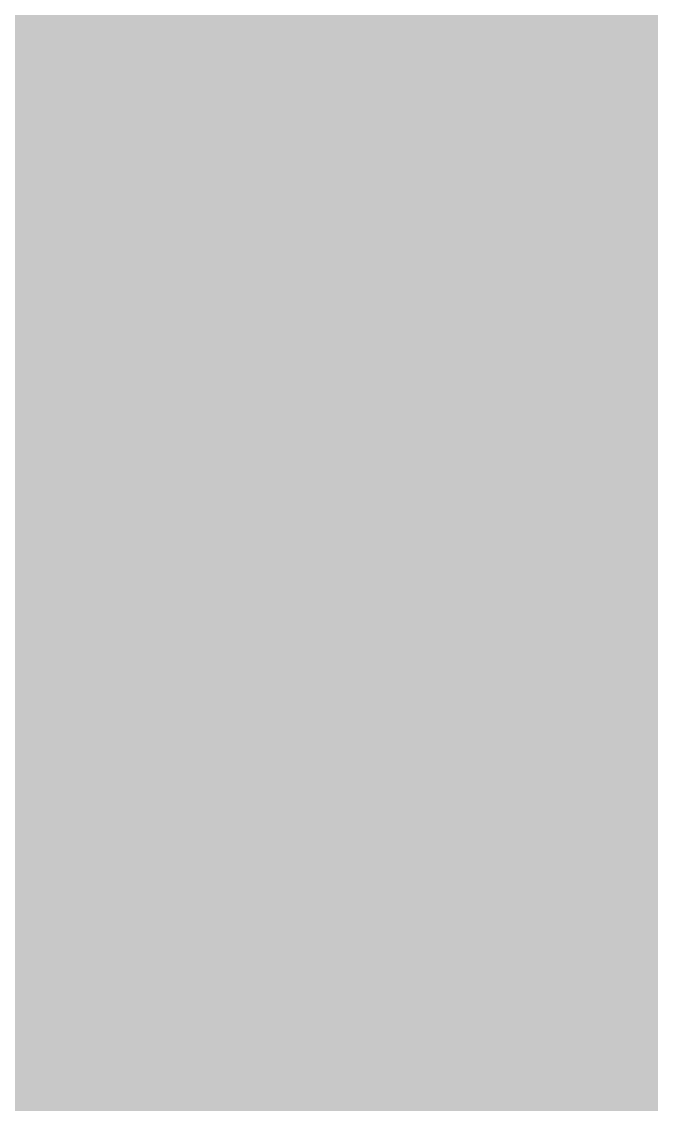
# Model space of a CAD drawing. Header units: millimetres. Extents: x 546597 to 607848, y 1180644 to 1193180.
# Drawn here: x 598272.68 to 598275.063, y 1186594.018 to 1186598.117 of the extents above; entities that cross this region are included whole.
import ezdxf

# ---------------------------------------------------------------- set-up
doc = ezdxf.new("R2010")
doc.units = ezdxf.units.MM
doc.header["$MEASUREMENT"] = 0
doc.linetypes.add('DASHDOT', pattern=[1, 0.5, -0.25, 0, -0.25])
for name, color, linetype, lineweight in [('A-DUONG', 1, 'CONTINUOUS', 35), ('A-LE', 4, 'CONTINUOUS', 25), ('A-TIM', 6, 'DASHDOT', 13)]:
    doc.layers.add(name, color=color, linetype=linetype, lineweight=lineweight)
doc.layers.add('duong HH', color=251, linetype='CONTINUOUS')
doc.layers.add('hatch CX cach ly', color=70, linetype='CONTINUOUS')

msp = doc.modelspace()

# ---------------------------------------------------------------- hatches: boundary and pattern name
at = {"layer": 'hatch CX cach ly'}
h = msp.add_hatch(dxfattribs=at)
h.set_pattern_fill('M-SWAMP', color=256, scale=10, style=0)
h.set_pattern_definition([(0, (651998.474, 1186516.907), (5, 8.660254), [1.25, -8.75]), (90, (651999.0993, 1186516.907), (-5, 8.66025403), [0.625, -16.695508]), (90, (651999.2555, 1186516.907), (-5, 8.66025403), [0.5, -16.820508]), (90, (651998.943, 1186516.907), (-5, 8.66025403), [0.5, -16.820508]), (60, (651999.412, 1186516.907), (-5, 8.660254), [0.4, -9.6]), (120, (651998.787, 1186516.907), (-10, 4e-09), [0.4, -9.6])])
h.paths.add_polyline_path([(598272.6615, 1186310.4029), (598280.4078, 1186591.6117, 0.152001), (598250.7075, 1186697.218), (598196.4733, 1186786.043), (598181.3667, 1186781.5567), (598181.5827, 1186780.8586), (598189.7065, 1186782.937), (598199.1687, 1186768.3282), (598216.82, 1186715.7), (598247.805, 1186641.99), (598270.04, 1186594.02), (598274.9335, 1186559.9373), (598272.641, 1186476.7126), (598264.83, 1186449.73), (598267.7668, 1186439.1958), (598268.2966, 1186397.1886), (598250.33, 1186286.94), (598237.46, 1186199.33), (598242.06, 1186182.82), (598262.28, 1186154.46), (598259.94, 1186131.66), (598261.199, 1186122.1664), (598260.8924, 1186113.755), (598254.2714, 1186093.2197), (598239.55, 1186036.54), (598220.48, 1185986.75), (598219.8809, 1185972.4769), (598204.2821, 1185973.5267), (598204.0538, 1185972.0453), (598255.274, 1185970.5554), (598260.4539, 1185975.4067), (598266.3966, 1186138.4825)])
h.paths.add_polyline_path([(598310.4, 1185879.7499), (598311.9119, 1185876.5502), (598312.3105, 1185876.5552), (598312.3802, 1185875.5592), (598314.7, 1185870.6499), (598322.1974, 1185866.3156), (598332.0606, 1185850.1093), (598330.9145, 1185805.9136), (598327.0529, 1185743.4684), (598322.6099, 1185690.1299), (598302.6657, 1185647.1838), (598283.7139, 1185611.2562), (598266.6998, 1185582.4699), (598257.5998, 1185558.5499), (598245.0898, 1185548.4299), (598217.9083, 1185529.708), (598215.8442, 1185526.419), (598198.6464, 1185514.88), (598182.9539, 1185496.9237), (598179.3732, 1185491.5838), (598193.4599, 1185473.4832), (598194.5354, 1185479.0622), (598194.978, 1185480.2228), (598212.6903, 1185498.6693), (598242.0194, 1185525.5772), (598261.8863, 1185547.2912), (598281.3489, 1185573.8769), (598332.491, 1185652.6851), (598335.3996, 1185661.8759), (598340.0732, 1185794.7553), (598341.7791, 1185849.5796), (598332.5096, 1185865.8135), (598270.6534, 1185946.2251), (598262.607, 1185950.3336), (598221.1938, 1185951.5382), (598222.3912, 1185942.6437), (598261.4456, 1185919.1013), (598279.7305, 1185907.9236), (598281.3631, 1185898.274), (598292.1831, 1185890.9343), (598292.5293, 1185890.3757)])

# ---------------------------------------------------------------- linework, layer by layer
at = {"layer": 'A-DUONG', "flags": 128}
msp.add_lwpolyline([(598126.2624, 1186900.0429, -0.362632), (598138.4031, 1186895.9268), (598257.2244, 1186701.3206, -0.151858), (598288.1049, 1186591.3997), (598280.3577, 1186310.1567), (598274.0915, 1186138.2021), (598268.1482, 1185975.1095, -0.412064), (598257.8641, 1185965.4779), (598149.2059, 1185968.6386, -0.158317), (598116.6278, 1185992.1108), (597457.4975, 1186616.6951, -0.471934), (597458.571, 1186632.0965), (597500.8546, 1186662.2401), (597581.3911, 1186695.7194), (597704.337, 1186739.1541), (597810.2333, 1186777.8687), (598126.2624, 1186900.0429)], format="xyb", dxfattribs=at)
at = {"layer": 'A-LE', "flags": 128}
msp.add_lwpolyline([(598125.2664, 1186893.2251), (598132.5356, 1186890.7606), (598250.7075, 1186697.218, -0.152001), (598280.4078, 1186591.6117), (598272.6615, 1186310.4029), (598266.3966, 1186138.4825), (598260.4539, 1185975.4067), (598255.274, 1185970.5554), (598150.0732, 1185973.6155, -0.157241), (598120.4008, 1185995.4238), (597460.8984, 1186620.3607), (597461.3404, 1186626.7023), (597503.7847, 1186656.9604), (597583.5436, 1186690.1165), (597706.3665, 1186733.5077), (597812.3453, 1186772.2524), (598125.2664, 1186893.2251)], format="xyb", dxfattribs=at)
at = {"layer": 'A-TIM', "ltscale": 20, "flags": 128}
msp.add_lwpolyline([(598136.0543, 1186914.5496), (598263.7423, 1186705.4215, -0.151723), (598295.8019, 1186591.1877), (598288.0538, 1186309.9105), (598281.7864, 1186137.9217)], format="xyb", dxfattribs=at)
at = {"layer": 'duong HH', "ltscale": 3, "const_width": 15, "flags": 128}
msp.add_lwpolyline([(598262.9757, 1186706.6771), (598263.7423, 1186705.4215, -0.151723), (598295.8019, 1186591.1877), (598288.0538, 1186309.9105), (598281.7864, 1186137.9217)], format="xyb", dxfattribs=at)

doc.saveas('drawing.dxf')
